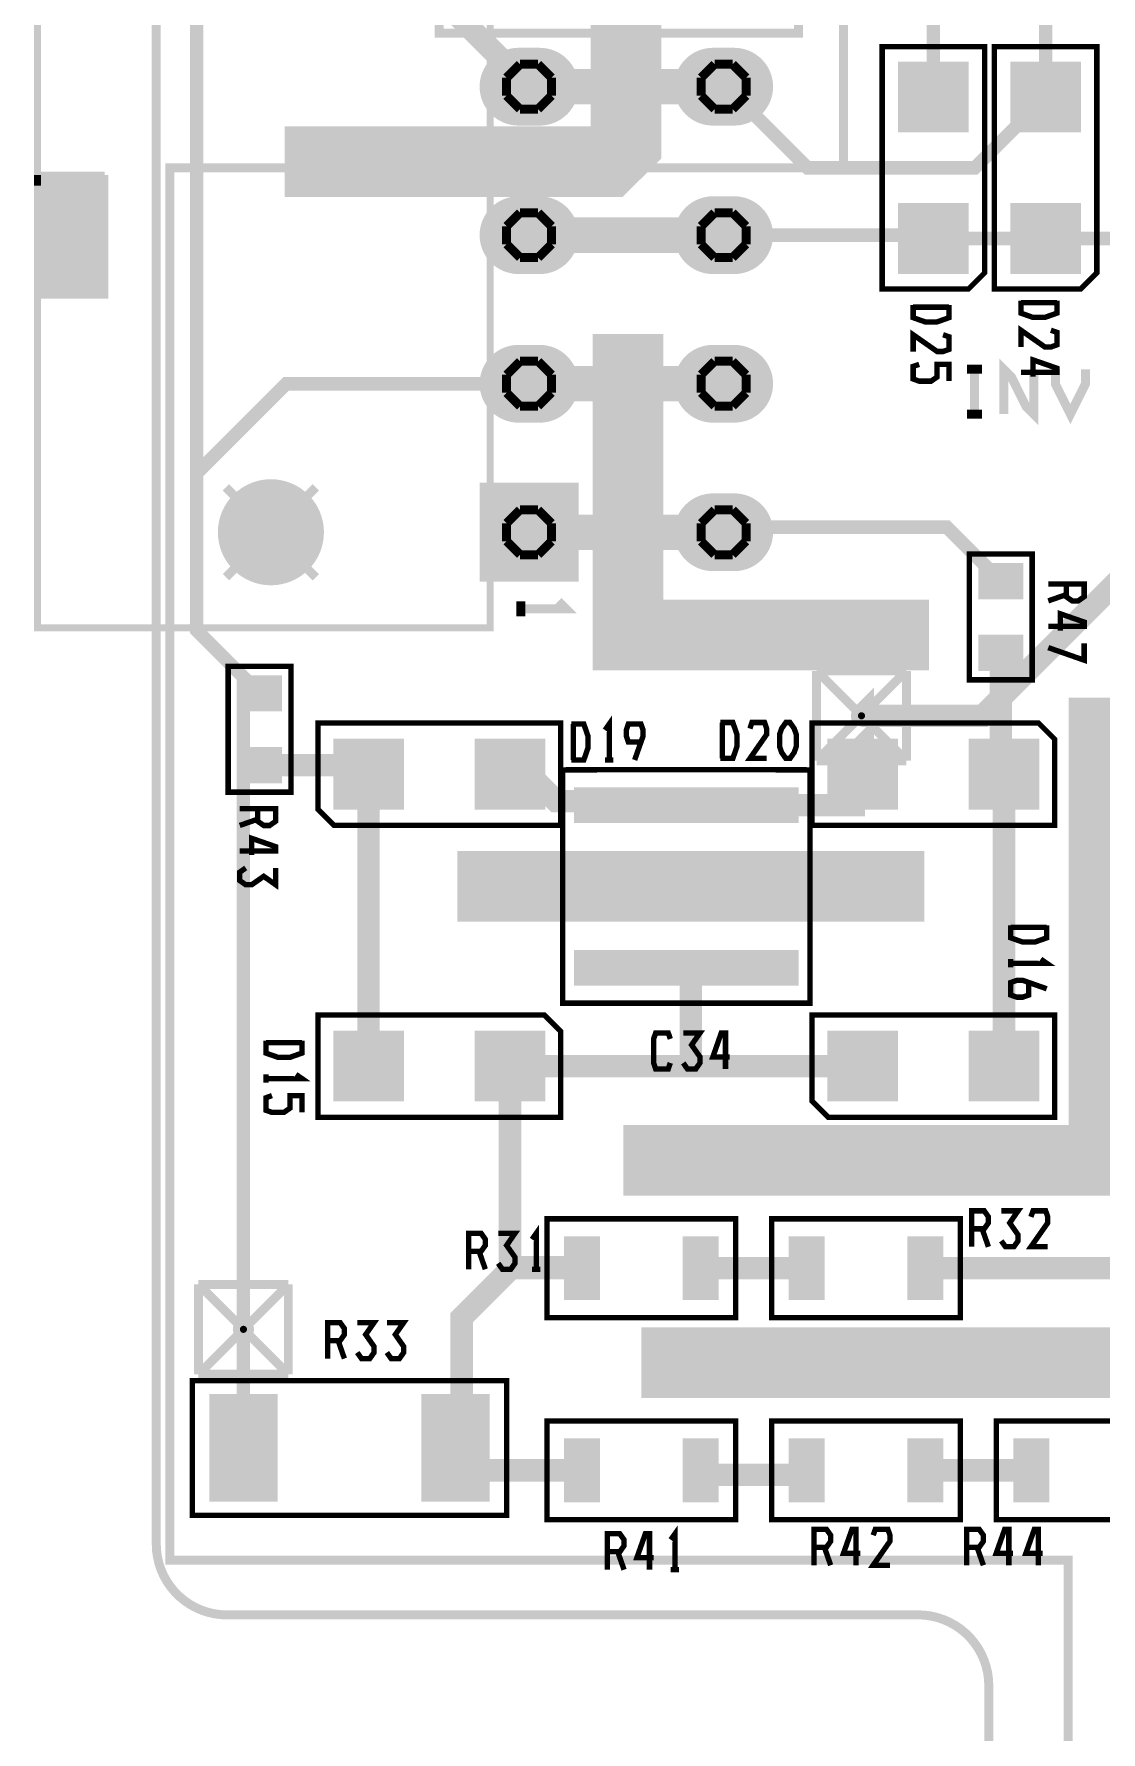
# Model space of a CAD drawing. Extents: x -11 to 221, y -93 to 178.
# Drawn here: x -11.46 to 18.71, y 98.01 to 146.02 of the extents above; entities that cross this region are included whole.
import ezdxf

# ---------------------------------------------------------------- set-up
doc = ezdxf.new("R2010")
doc.units = 0
doc.header["$MEASUREMENT"] = 0
doc.layers.get('0').update_dxf_attribs({"linetype": 'CONTINUOUS'})
for name, color, linetype in [('26-349-0_BOT', 7, 'CONTINUOUS'), ('26-349-0_DRD', 7, 'CONTINUOUS'), ('26-349-0_DRL', 2, 'CONTINUOUS'), ('26-349-0_FAB', 1, 'CONTINUOUS'), ('26-349-0_IN1', 3, 'CONTINUOUS'), ('26-349-0_IN2', 5, 'CONTINUOUS'), ('26-349-0_SMB', 10, 'CONTINUOUS'), ('26-349-0_SMT', 14, 'CONTINUOUS'), ('26-349-0_SPT', 9, 'CONTINUOUS'), ('26-349-0_SST', 12, 'CONTINUOUS'), ('26-349-0_TOP', 11, 'CONTINUOUS'), ('THRUHOLE_NPT', 8, 'CONTINUOUS'), ('THRUHOLE_TAP', 15, 'CONTINUOUS')]:
    doc.layers.add(name, color=color, linetype=linetype)

# ---------------------------------------------------------------- blocks, each defined once
blk = doc.blocks.new('ROUND_34')
at = {"const_width": 1.49987}
blk.add_lwpolyline([(-0.749934, 0, 1), (0.749934, 0, 1)], format="xyb", close=True, dxfattribs=at)
blk = doc.blocks.new('OBLONG_35')
at = {"const_width": 2.19964}
blk.add_lwpolyline([(0.29972, 0), (-0.29972, 0)], dxfattribs=at)
at = {"const_width": 1.09982}
for points in [[(-0.84963, 0, 1), (0.25019, 0, 1)], [(-0.25019, 0, 1), (0.84963, 0, 1)]]:
    blk.add_lwpolyline(points, format="xyb", close=True, dxfattribs=at)
blk = doc.blocks.new('SQUARE_36')
blk.add_solid([(1.39954, 1.39954), (1.39954, -1.39954), (-1.39954, 1.39954), (-1.39954, -1.39954)])
blk = doc.blocks.new('ROUND_78')
at = {"const_width": 0.29972}
blk.add_lwpolyline([(-0.14986, 0, 1), (0.14986, 0, 1)], format="xyb", close=True, dxfattribs=at)
blk = doc.blocks.new('ROUND_29')
at = {"const_width": 0.90043}
blk.add_lwpolyline([(-0.450214, 0, 1), (0.450214, 0, 1)], format="xyb", close=True, dxfattribs=at)
blk = doc.blocks.new('ROUND_101')
at = {"const_width": 0.10033}
blk.add_lwpolyline([(-0.050164, 0, 1), (0.050164, 0, 1)], format="xyb", close=True, dxfattribs=at)
blk = doc.blocks.new('ROUND_102')
at = {"const_width": 0.10033}
blk.add_lwpolyline([(-0.050164, 0, 1), (0.050164, 0, 1)], format="xyb", close=True, dxfattribs=at)
blk = doc.blocks.new('ROUND_83')
at = {"const_width": 0.29972}
blk.add_lwpolyline([(-0.14986, 0, 1), (0.14986, 0, 1)], format="xyb", close=True, dxfattribs=at)
blk = doc.blocks.new('RECTANGLE_5')
blk.add_solid([(0.63627, 0.51308), (0.63627, -0.51308), (-0.63627, 0.51308), (-0.63627, -0.51308)])
blk = doc.blocks.new('RECTANGLE_9')
blk.add_solid([(3.175, 0.50038), (3.175, -0.50038), (-3.175, 0.50038), (-3.175, -0.50038)])
blk = doc.blocks.new('SQUARE_19')
blk.add_solid([(0.99949, 0.99949), (0.99949, -0.99949), (-0.99949, 0.99949), (-0.99949, -0.99949)])
blk = doc.blocks.new('RECTANGLE_47')
blk.add_solid([(0.508, 0.9017), (0.508, -0.9017), (-0.508, 0.9017), (-0.508, -0.9017)])
blk = doc.blocks.new('RECTANGLE_48')
blk.add_solid([(0.9652, 1.524), (0.9652, -1.524), (-0.9652, 1.524), (-0.9652, -1.524)])
blk = doc.blocks.new('ROUND_88')
at = {"const_width": 0.10033}
blk.add_lwpolyline([(-0.050164, 0, 1), (0.050164, 0, 1)], format="xyb", close=True, dxfattribs=at)

msp = doc.modelspace()

# ---------------------------------------------------------------- linework, layer by layer
at = {"layer": '26-349-0_BOT', "const_width": 0.381}
msp.add_lwpolyline([(-5.5372, 109.3978), (-5.5372, 127.8382), (-6.858, 129.159), (-6.858, 158.877), (-3.937, 161.798), (7.493, 161.798), (9.525, 163.83)], dxfattribs=at)
at = {"layer": '26-349-0_DRD', "const_width": 0.254}
for points in [[(-8.001, 103.32466), (-8.001, 173.44898)], [(2.286, 145.16862), (1.905, 144.78762)], [(2.794, 145.16862), (2.286, 145.16862)], [(3.175, 144.78762), (2.794, 145.16862)], [(7.7851, 145.16862), (7.4041, 144.78762)], [(8.2931, 145.16862), (7.7851, 145.16862)], [(8.6741, 144.78762), (8.2931, 145.16862)], [(1.905, 144.78762), (1.905, 144.27962)], [(3.175, 144.27962), (3.175, 144.78762)], [(7.4041, 144.78762), (7.4041, 144.27962)], [(8.6741, 144.27962), (8.6741, 144.78762)], [(1.905, 144.27962), (2.286, 143.89862)], [(2.794, 143.89862), (3.175, 144.27962)], [(7.4041, 144.27962), (7.7851, 143.89862)], [(8.2931, 143.89862), (8.6741, 144.27962)], [(2.286, 143.89862), (2.794, 143.89862)], [(7.7851, 143.89862), (8.2931, 143.89862)], [(2.286, 140.97), (1.905, 140.589)], [(1.905, 140.589), (1.905, 140.081)], [(2.794, 140.97), (2.286, 140.97)], [(3.175, 140.589), (2.794, 140.97)], [(3.175, 140.081), (3.175, 140.589)], [(7.7851, 140.97), (7.4041, 140.589)], [(7.4041, 140.589), (7.4041, 140.081)], [(8.2931, 140.97), (7.7851, 140.97)], [(8.6741, 140.589), (8.2931, 140.97)], [(8.6741, 140.081), (8.6741, 140.589)], [(1.905, 140.081), (2.286, 139.7)], [(2.794, 139.7), (3.175, 140.081)], [(7.4041, 140.081), (7.7851, 139.7)], [(8.2931, 139.7), (8.6741, 140.081)], [(2.286, 139.7), (2.794, 139.7)], [(7.7851, 139.7), (8.2931, 139.7)], [(2.286, 136.76884), (1.905, 136.38784)], [(2.794, 136.76884), (2.286, 136.76884)], [(3.175, 136.38784), (2.794, 136.76884)], [(7.7851, 136.76884), (7.4041, 136.38784)], [(8.2931, 136.76884), (7.7851, 136.76884)], [(8.6741, 136.38784), (8.2931, 136.76884)], [(1.905, 136.38784), (1.905, 135.87984)], [(3.175, 135.87984), (3.175, 136.38784)], [(7.4041, 136.38784), (7.4041, 135.87984)], [(8.6741, 135.87984), (8.6741, 136.38784)], [(1.905, 135.87984), (2.286, 135.49884)], [(2.794, 135.49884), (3.175, 135.87984)], [(7.4041, 135.87984), (7.7851, 135.49884)], [(8.2931, 135.49884), (8.6741, 135.87984)], [(2.286, 135.49884), (2.794, 135.49884)], [(7.7851, 135.49884), (8.2931, 135.49884)], [(-3.48996, 133.20522), (-6.02996, 130.66522)], [(-3.48996, 130.66522), (-6.02996, 133.20522)], [(2.286, 132.57022), (1.905, 132.18922)], [(2.794, 132.57022), (2.286, 132.57022)], [(3.175, 132.18922), (2.794, 132.57022)], [(7.7851, 132.57022), (7.4041, 132.18922)], [(8.2931, 132.57022), (7.7851, 132.57022)], [(8.6741, 132.18922), (8.2931, 132.57022)], [(1.905, 132.18922), (1.905, 131.68122)], [(3.175, 131.68122), (3.175, 132.18922)], [(7.4041, 132.18922), (7.4041, 131.68122)], [(8.6741, 131.68122), (8.6741, 132.18922)], [(1.905, 131.68122), (2.286, 131.30022)], [(2.794, 131.30022), (3.175, 131.68122)], [(7.4041, 131.68122), (7.7851, 131.30022)], [(8.2931, 131.30022), (8.6741, 131.68122)], [(2.286, 131.30022), (2.794, 131.30022)], [(7.7851, 131.30022), (8.2931, 131.30022)], [(10.668, 128.016), (10.668, 125.476)], [(13.208, 128.016), (10.668, 128.016)], [(13.208, 128.016), (10.668, 125.476)], [(13.208, 125.476), (10.668, 128.016)], [(13.208, 125.476), (13.208, 128.016)], [(10.668, 125.476), (13.208, 125.476)], [(-6.8072, 110.6678), (-6.8072, 108.1278)], [(-4.2672, 110.6678), (-6.8072, 110.6678)], [(-4.2672, 110.6678), (-6.8072, 108.1278)], [(-4.2672, 108.1278), (-6.8072, 110.6678)], [(-4.2672, 108.1278), (-4.2672, 110.6678)], [(-6.8072, 108.1278), (-4.2672, 108.1278)], [(13.53566, 101.32568), (-5.99948, 101.32568)], [(15.53718, 71.02602), (15.53718, 99.32416)]]:
    msp.add_lwpolyline(points, dxfattribs=at)
for points in [[(-8.001, 103.32466, 0.4142136), (-5.99948, 101.32314)], [(15.53718, 99.32416, 0.4142136), (13.53566, 101.32568)]]:
    msp.add_lwpolyline(points, format="xyb", dxfattribs=at)
at = {"layer": '26-349-0_DRL'}
for points, const_width in [([(-8.001, 103.32466), (-8.001, 173.44898)], 0.254), ([(-4.3688, 142.4178), (4.7752, 142.4178), (5.2832, 142.9258), (5.2832, 150.9268), (7.6962, 153.3398), (10.3632, 153.3398)], 1.99898), ([(13.843, 129.032), (5.334, 129.032), (5.334, 137.541)], 1.99898), ([(5.207, 114.173), (18.796, 114.173), (18.796, 127.254)], 1.99898), ([(13.716, 121.92), (0.508, 121.92)], 1.99898), ([(24.511, 108.458), (5.715, 108.458)], 1.99898), ([(13.53566, 101.32568), (-5.99948, 101.32568)], 0.254), ([(15.53718, 71.02602), (15.53718, 99.32416)], 0.254)]:
    msp.add_lwpolyline(points, dxfattribs=dict(at, const_width=const_width))
at = {"layer": '26-349-0_DRL', "const_width": 0.254}
for points in [[(-8.001, 103.32466, 0.4142136), (-5.99948, 101.32314)], [(15.53718, 99.32416, 0.4142136), (13.53566, 101.32568)]]:
    msp.add_lwpolyline(points, format="xyb", dxfattribs=at)
at = {"layer": '26-349-0_FAB', "const_width": 0.254}
for points in [[(1.27, 146.05), (0, 146.05), (0, 154.94), (10.16, 154.94), (10.16, 173.99), (85.725, 173.99), (85.725, 119.38), (68.58, 119.38), (68.58, 144.78), (33.655, 144.78), (29.21, 149.225), (29.21, 153.67), (10.16, 153.67), (10.16, 146.05), (1.27, 146.05)], [(-8.001, 103.32466), (-8.001, 173.44898)], [(-7.62, 142.24), (-7.62, 102.87), (17.78, 102.87), (17.78, 93.345), (55.88, 93.345), (55.88, 55.245), (48.895, 55.245), (48.895, -6.985), (109.22, -6.985), (109.22, 45.72), (66.04, 45.72), (66.04, 142.875), (33.655, 142.875), (27.94, 148.59), (27.94, 152.4), (11.43, 152.4), (11.43, 142.24), (-7.62, 142.24)], [(16.80718, 136.54532), (16.80718, 135.27532), (16.59382, 135.48868), (16.17218, 136.3345), (15.95882, 136.54532), (15.95882, 135.27532)], [(15.34668, 136.54532), (14.9225, 136.54532)], [(15.13332, 135.27532), (15.13332, 136.54532)], [(18.26768, 136.54532), (18.26768, 136.12368), (17.8435, 135.27532), (17.41932, 136.12368), (17.41932, 136.54532)], [(15.34668, 135.27532), (14.9225, 135.27532)], [(13.53566, 101.32568), (-5.99948, 101.32568)], [(15.53718, 71.02602), (15.53718, 99.32416)]]:
    msp.add_lwpolyline(points, dxfattribs=at)
for points in [[(-8.001, 103.32466, 0.4142136), (-5.99948, 101.32314)], [(15.53718, 99.32416, 0.4142136), (13.53566, 101.32568)]]:
    msp.add_lwpolyline(points, format="xyb", dxfattribs=at)
at = {"layer": '26-349-0_IN2', "const_width": 0.635}
msp.add_lwpolyline([(36.195, 116.205), (34.798, 116.205), (33.147, 117.856), (33.147, 128.27), (29.337, 132.08), (22.987, 132.08), (20.701, 132.08), (15.367, 126.746), (11.938, 126.746)], dxfattribs=at)
at = {"layer": '26-349-0_SST'}
for points, const_width in [([(-11.35888, 151.03348), (-11.35888, 129.2352), (1.44018, 129.2352), (1.44018, 151.4348), (-11.35888, 151.4348), (-11.35888, 151.03348)], 0.20066), ([(15.4178, 139.2682), (15.4178, 145.669), (12.5222, 145.669), (12.5222, 138.811), (14.9606, 138.811), (15.4178, 139.2682)], 0.1524), ([(18.5928, 139.2682), (18.5928, 145.669), (15.6972, 145.669), (15.6972, 138.811), (18.1356, 138.811), (18.5928, 139.2682)], 0.1524), ([(1.83896, 144.53362), (8.0391, 144.53362)], 1.00076), ([(-9.45896, 142.03426), (-9.45896, 138.63574), (-11.35888, 138.63574)], 0.20066), ([(-11.35888, 142.03426), (-11.35888, 141.73454)], 0.20066), ([(-9.45896, 142.03426), (-11.35888, 142.03426)], 0.20066), ([(-11.19124, 142.03426), (-11.19124, 138.63574)], 0.20066), ([(-11.0109, 142.03426), (-11.0109, 138.63574)], 0.20066), ([(-10.83056, 142.03426), (-10.83056, 138.63574)], 0.20066), ([(-10.65022, 142.03426), (-10.65022, 138.63574)], 0.20066), ([(-10.47242, 142.03426), (-10.47242, 138.63574)], 0.20066), ([(-10.29208, 142.03426), (-10.29208, 138.63574)], 0.20066), ([(-10.11174, 142.03426), (-10.11174, 138.63574)], 0.20066), ([(-9.9314, 142.03426), (-9.9314, 138.63574)], 0.20066), ([(-9.7536, 142.03426), (-9.7536, 138.63574)], 0.20066), ([(-9.57326, 142.03426), (-9.57326, 138.63574)], 0.20066), ([(-9.45896, 141.859), (-11.35888, 141.859)], 0.20066), ([(-11.35888, 141.73454), (-11.35888, 138.63574)], 0.20066), ([(-9.45896, 141.6812), (-11.35888, 141.6812)], 0.20066), ([(-9.45896, 141.50086), (-11.35888, 141.50086)], 0.20066), ([(-9.45896, 141.32052), (-11.35888, 141.32052)], 0.20066), ([(-9.45896, 141.14018), (-11.35888, 141.14018)], 0.20066), ([(-9.45896, 140.95984), (-11.35888, 140.95984)], 0.20066), ([(-9.45896, 140.78204), (-11.35888, 140.78204)], 0.20066), ([(-9.45896, 140.6017), (-11.35888, 140.6017)], 0.20066), ([(8.0391, 140.335), (1.83896, 140.335)], 1.00076), ([(-9.45896, 140.42136), (-11.35888, 140.42136)], 0.20066), ([(-9.45896, 140.24102), (-11.35888, 140.24102)], 0.20066), ([(-9.45896, 140.06068), (-11.35888, 140.06068)], 0.20066), ([(-9.45896, 139.88288), (-11.35888, 139.88288)], 0.20066), ([(-9.45896, 139.70254), (-11.35888, 139.70254)], 0.20066), ([(-9.45896, 139.5222), (-11.35888, 139.5222)], 0.20066), ([(-9.45896, 139.34186), (-11.35888, 139.34186)], 0.20066), ([(-9.45896, 139.16152), (-11.35888, 139.16152)], 0.20066), ([(-9.45896, 138.98372), (-11.35888, 138.98372)], 0.20066), ([(-9.45896, 138.80338), (-11.35888, 138.80338)], 0.20066), ([(13.3985, 138.35888), (13.3985, 138.00328), (13.73632, 137.8839), (14.07668, 137.8839), (14.4145, 138.00328), (14.4145, 138.35888)], 0.1524), ([(13.3985, 138.30046), (14.4145, 138.30046)], 0.1524), ([(16.4465, 138.48588), (16.4465, 138.13028), (16.78432, 138.0109), (17.12468, 138.0109), (17.4625, 138.13028), (17.4625, 138.48588)], 0.1524), ([(16.4465, 138.42746), (17.4625, 138.42746)], 0.1524), ([(13.3985, 137.0457), (13.3985, 137.52068), (14.07668, 137.0457), (14.24432, 137.0457), (14.4145, 137.10666), (14.4145, 137.46226), (14.24432, 137.52068)], 0.1524), ([(16.4465, 137.1727), (16.4465, 137.64768), (17.12468, 137.1727), (17.29232, 137.1727), (17.4625, 137.23366), (17.4625, 137.58926), (17.29232, 137.64768)], 0.1524), ([(16.78432, 136.3345), (16.78432, 136.80948), (17.4625, 136.57326), (17.4625, 136.45388), (16.4465, 136.45388)], 0.1524), ([(1.94056, 136.13384), (8.1407, 136.13384)], 1.00076), ([(13.56868, 136.68248), (13.3985, 136.62406), (13.3985, 136.26846), (13.56868, 136.2075), (13.9065, 136.2075), (14.07668, 136.32688), (14.07668, 136.68248), (14.4145, 136.68248), (14.4145, 136.2075)], 0.1524), ([(1.94056, 131.93522), (8.1407, 131.93522)], 1.00076), ([(14.986, 131.318), (14.986, 127.762), (16.764, 127.762), (16.764, 131.318), (14.986, 131.318)], 0.1524), ([(17.72666, 130.46964), (17.72666, 130.11404), (17.8943, 129.99466), (18.06448, 129.99466), (18.23466, 130.11404), (18.23466, 130.46964), (17.21866, 130.46964)], 0.1524), ([(17.72666, 130.17246), (17.21866, 129.99466)], 0.1524), ([(2.30632, 129.56032), (2.30632, 129.9845)], 0.254), ([(2.30632, 129.77368), (3.57632, 129.77368), (3.3655, 129.9845)], 0.254), ([(17.55648, 129.15646), (17.55648, 129.63144), (18.23466, 129.39522), (18.23466, 129.27584), (17.21866, 129.27584)], 0.1524), ([(17.21866, 128.67386), (18.23466, 128.31826), (18.23466, 128.79324)], 0.1524), ([(-5.969, 128.143), (-5.969, 124.587), (-4.191, 124.587), (-4.191, 128.143), (-5.969, 128.143)], 0.1524), ([(-2.9718, 123.6472), (3.429, 123.6472), (3.429, 126.5428), (-3.429, 126.5428), (-3.429, 124.1044), (-2.9718, 123.6472)], 0.1524), ([(3.73126, 125.49632), (4.08686, 125.49632), (4.2037, 125.83414), (4.2037, 126.1745), (4.08686, 126.51232), (3.73126, 126.51232)], 0.1524), ([(3.78968, 125.49632), (3.78968, 126.51232)], 0.1524), ([(4.80568, 125.49632), (4.80568, 126.51232), (4.6863, 126.34214)], 0.1524), ([(5.7023, 126.00432), (5.3467, 126.00432), (5.28828, 126.1745), (5.28828, 126.34214), (5.3467, 126.51232), (5.7023, 126.51232), (5.76326, 126.34214), (5.76326, 126.1745), (5.5245, 125.49632)], 0.1524), ([(7.94512, 125.5395), (8.30072, 125.5395), (8.41756, 125.87732), (8.41756, 126.21768), (8.30072, 126.5555), (7.94512, 126.5555)], 0.1524), ([(8.00354, 125.5395), (8.00354, 126.5555)], 0.1524), ([(9.25576, 125.5395), (8.78332, 125.5395), (9.25576, 126.21768), (9.25576, 126.38532), (9.19734, 126.5555), (8.84174, 126.5555), (8.78332, 126.38532)], 0.1524), ([(9.79932, 125.5395), (9.67994, 125.70968), (9.62152, 125.87732), (9.62152, 126.21768), (9.67994, 126.38532), (9.79932, 126.5555), (9.91616, 126.5555), (10.03554, 126.38532), (10.09396, 126.21768), (10.09396, 125.87732), (10.03554, 125.70968), (9.91616, 125.5395), (9.79932, 125.5395)], 0.1524), ([(16.9418, 126.5428), (10.541, 126.5428), (10.541, 123.6472), (17.399, 123.6472), (17.399, 126.0856), (16.9418, 126.5428)], 0.1524), ([(4.92506, 125.49632), (4.6863, 125.49632)], 0.1524), ([(4.88442, 125.21946), (3.48742, 125.21692), (3.48742, 118.62054), (10.48258, 118.62054), (10.48258, 125.21692), (9.08558, 125.21946), (4.88442, 125.21946)], 0.1524), ([(-5.13334, 124.11964), (-5.13334, 123.76404), (-4.96316, 123.64466), (-4.79552, 123.64466), (-4.62534, 123.76404), (-4.62534, 124.11964), (-5.64134, 124.11964)], 0.1524), ([(-5.13334, 123.82246), (-5.64134, 123.64466)], 0.1524), ([(-5.30352, 122.80646), (-5.30352, 123.28144), (-4.62534, 123.04522), (-4.62534, 122.92584), (-5.64134, 122.92584)], 0.1524), ([(-5.47116, 122.44324), (-5.64134, 122.32386), (-5.64134, 122.08764), (-5.47116, 121.96826), (-5.30352, 121.96826), (-4.96316, 122.20702), (-4.62534, 121.96826), (-4.62534, 122.44324)], 0.1524), ([(16.15948, 120.82272), (16.15948, 120.46712), (16.4973, 120.34774), (16.83766, 120.34774), (17.17548, 120.46712), (17.17548, 120.82272)], 0.1524), ([(16.15948, 120.7643), (17.17548, 120.7643)], 0.1524), ([(16.15948, 119.62892), (16.15948, 119.86514)], 0.1524), ([(16.15948, 119.7483), (17.17548, 119.7483), (17.0053, 119.86514)], 0.1524), ([(16.66748, 119.20474), (16.66748, 118.84914), (16.4973, 118.79072), (16.32966, 118.79072), (16.15948, 118.84914), (16.15948, 119.20474), (16.32966, 119.2657), (16.4973, 119.2657), (17.17548, 119.02694)], 0.1524), ([(2.9718, 118.2878), (-3.429, 118.2878), (-3.429, 115.3922), (3.429, 115.3922), (3.429, 117.8306), (2.9718, 118.2878)], 0.1524), ([(10.9982, 115.3922), (17.399, 115.3922), (17.399, 118.2878), (10.541, 118.2878), (10.541, 115.8494), (10.9982, 115.3922)], 0.1524), ([(-4.89966, 117.5639), (-4.89966, 117.2083), (-4.5593, 117.08892), (-4.22148, 117.08892), (-3.88366, 117.2083), (-3.88366, 117.5639)], 0.1524), ([(6.53288, 116.93144), (6.47446, 116.76126), (6.11886, 116.76126), (6.06044, 116.93144), (6.06044, 117.60962), (6.11886, 117.77726), (6.47446, 117.77726), (6.53288, 117.60962)], 0.1524), ([(6.89864, 116.93144), (7.01548, 116.76126), (7.25424, 116.76126), (7.37108, 116.93144), (7.37108, 117.10162), (7.13486, 117.43944), (7.37108, 117.77726), (6.89864, 117.77726)], 0.1524), ([(8.20928, 117.10162), (7.73684, 117.10162), (7.97306, 117.77726), (8.09244, 117.77726), (8.09244, 116.76126)], 0.1524), ([(-4.89966, 117.50548), (-3.88366, 117.50548)], 0.1524), ([(-4.89966, 116.3701), (-4.89966, 116.60632)], 0.1524), ([(-4.89966, 116.48948), (-3.88366, 116.48948), (-4.0513, 116.60632)], 0.1524), ([(-4.72948, 116.00688), (-4.89966, 115.94592), (-4.89966, 115.59032), (-4.72948, 115.5319), (-4.39166, 115.5319), (-4.22148, 115.65128), (-4.22148, 116.00688), (-3.88366, 116.00688), (-3.88366, 115.5319)], 0.1524), ([(2.7432, 111.09706), (2.7432, 112.11306), (2.62382, 111.94288)], 0.1524), ([(3.048, 109.728), (3.048, 112.522), (8.382, 112.522), (8.382, 109.728), (3.048, 109.728)], 0.1524), ([(9.398, 109.728), (9.398, 112.522), (14.732, 112.522), (14.732, 109.728), (9.398, 109.728)], 0.1524), ([(15.05204, 112.24006), (15.40764, 112.24006), (15.52702, 112.4077), (15.52702, 112.57788), (15.40764, 112.74806), (15.05204, 112.74806), (15.05204, 111.73206)], 0.1524), ([(15.89024, 111.8997), (16.00962, 111.73206), (16.24584, 111.73206), (16.36522, 111.8997), (16.36522, 112.06988), (16.129, 112.4077), (16.36522, 112.74806), (15.89024, 112.74806)], 0.1524), ([(17.20342, 111.73206), (16.72844, 111.73206), (17.20342, 112.4077), (17.20342, 112.57788), (17.145, 112.74806), (16.7894, 112.74806), (16.72844, 112.57788)], 0.1524), ([(0.82804, 111.60506), (1.18364, 111.60506), (1.30302, 111.7727), (1.30302, 111.94288), (1.18364, 112.11306), (0.82804, 112.11306), (0.82804, 111.09706)], 0.1524), ([(1.66624, 111.2647), (1.78562, 111.09706), (2.02184, 111.09706), (2.14122, 111.2647), (2.14122, 111.43488), (1.905, 111.7727), (2.14122, 112.11306), (1.66624, 112.11306)], 0.1524), ([(15.34922, 112.24006), (15.52702, 111.73206)], 0.1524), ([(1.12522, 111.60506), (1.30302, 111.09706)], 0.1524), ([(2.86004, 111.09706), (2.62382, 111.09706)], 0.1524), ([(-3.15722, 109.0803), (-2.80162, 109.0803), (-2.68224, 109.25048), (-2.68224, 109.42066), (-2.80162, 109.5883), (-3.15722, 109.5883), (-3.15722, 108.5723)], 0.1524), ([(-2.31902, 108.74248), (-2.19964, 108.5723), (-1.96342, 108.5723), (-1.84404, 108.74248), (-1.84404, 108.91266), (-2.08026, 109.25048), (-1.84404, 109.5883), (-2.31902, 109.5883)], 0.1524), ([(-1.48082, 108.74248), (-1.36144, 108.5723), (-1.12522, 108.5723), (-1.00584, 108.74248), (-1.00584, 108.91266), (-1.24206, 109.25048), (-1.00584, 109.5883), (-1.48082, 109.5883)], 0.1524), ([(-2.86004, 109.0803), (-2.68224, 108.5723)], 0.1524), ([(-6.8707, 107.95), (-6.985, 107.95), (-6.985, 104.14), (1.905, 104.14), (1.905, 107.95), (-6.8707, 107.95)], 0.1524), ([(8.382, 106.807), (8.382, 104.013), (3.048, 104.013), (3.048, 106.807), (8.382, 106.807)], 0.1524), ([(14.732, 106.807), (14.732, 104.013), (9.398, 104.013), (9.398, 106.807), (14.732, 106.807)], 0.1524), ([(21.082, 106.807), (21.082, 104.013), (15.748, 104.013), (15.748, 106.807), (21.082, 106.807)], 0.1524), ([(6.66496, 102.60076), (6.66496, 103.61676), (6.54558, 103.44912)], 0.1524), ([(10.5918, 103.23576), (10.9474, 103.23576), (11.06678, 103.40594), (11.06678, 103.57612), (10.9474, 103.74376), (10.5918, 103.74376), (10.5918, 102.72776)], 0.1524), ([(11.90498, 103.06812), (11.43, 103.06812), (11.66876, 103.74376), (11.7856, 103.74376), (11.7856, 102.72776)], 0.1524), ([(12.74318, 102.72776), (12.2682, 102.72776), (12.74318, 103.40594), (12.74318, 103.57612), (12.68476, 103.74376), (12.32916, 103.74376), (12.2682, 103.57612)], 0.1524), ([(14.9098, 103.23576), (15.2654, 103.23576), (15.38478, 103.40594), (15.38478, 103.57612), (15.2654, 103.74376), (14.9098, 103.74376), (14.9098, 102.72776)], 0.1524), ([(16.22298, 103.06812), (15.748, 103.06812), (15.98676, 103.74376), (16.1036, 103.74376), (16.1036, 102.72776)], 0.1524), ([(17.06118, 103.06812), (16.5862, 103.06812), (16.82496, 103.74376), (16.9418, 103.74376), (16.9418, 102.72776)], 0.1524), ([(4.7498, 103.10876), (5.1054, 103.10876), (5.22478, 103.27894), (5.22478, 103.44912), (5.1054, 103.61676), (4.7498, 103.61676), (4.7498, 102.60076)], 0.1524), ([(6.06298, 102.94112), (5.588, 102.94112), (5.82676, 103.61676), (5.9436, 103.61676), (5.9436, 102.60076)], 0.1524), ([(10.88898, 103.23576), (11.06678, 102.72776)], 0.1524), ([(15.20698, 103.23576), (15.38478, 102.72776)], 0.1524), ([(5.04698, 103.10876), (5.22478, 102.60076)], 0.1524), ([(6.7818, 102.60076), (6.54558, 102.60076)], 0.1524)]:
    msp.add_lwpolyline(points, dxfattribs=dict(at, const_width=const_width))
at = {"layer": '26-349-0_TOP'}
for points, const_width in [([(22.86, 171.7802), (21.7678, 171.7802), (19.05, 174.498), (-4.826, 174.498), (-6.985, 172.339), (-6.985, 156.845), (0, 149.86), (0, 147.066), (2.52984, 144.53362), (2.54, 144.53362)], 0.635), ([(13.97, 146.59356), (13.97, 144.23898)], 0.381), ([(17.145, 146.59356), (17.145, 144.23898)], 0.381), ([(17.145, 144.23898), (15.14602, 142.24), (10.414, 142.24), (8.11784, 144.53362), (8.0391, 144.53362)], 0.381), ([(8.0391, 140.335), (13.87602, 140.335), (13.97, 140.24102)], 0.381), ([(17.145, 140.24102), (13.97, 140.24102)], 0.381), ([(25.4, 140.34516), (25.29586, 140.24102), (17.145, 140.24102)], 0.381), ([(-5.08, 127.381), (-6.858, 129.159), (-6.858, 133.604), (-4.32562, 136.13384), (2.54, 136.13384)], 0.381), ([(15.875, 130.556), (14.351, 132.08), (8.12292, 132.08), (8.0391, 131.93522)], 0.381), ([(15.875, 128.524), (15.875, 125.18898), (15.96898, 125.095)], 0.635), ([(11.938, 126.746), (11.97102, 126.77902), (11.97102, 125.095)], 0.635), ([(1.99898, 125.095), (2.25298, 125.349), (2.286, 125.349), (3.302, 124.333), (6.8707, 124.333), (6.985, 124.2187), (11.71702, 124.2187), (11.71702, 125.349), (11.97102, 125.095)], 0.635), ([(-5.08, 125.349), (-2.25298, 125.349), (-1.99898, 125.095)], 0.635), ([(-1.99898, 125.095), (-1.99898, 116.84)], 0.635), ([(15.96898, 125.095), (15.96898, 116.84)], 0.635), ([(1.99898, 116.84), (7.112, 116.84), (7.112, 119.49176), (6.985, 119.61876)], 0.635), ([(4.0386, 111.125), (4.00558, 111.15802), (1.99898, 111.15802), (1.99898, 116.84)], 0.635), ([(11.97102, 116.84), (7.112, 116.84), (1.99898, 116.84)], 0.635), ([(21.59, 111.9886), (21.0566, 111.9886), (20.955, 111.9886), (20.8026, 112.141), (19.7866, 111.125), (13.7414, 111.125)], 0.635), ([(0.4572, 106.045), (0.635, 105.8672), (0.635, 109.728), (2.032, 111.125), (4.0386, 111.125)], 0.635), ([(10.3886, 111.125), (7.3914, 111.125)], 0.635), ([(-5.5372, 106.045), (-5.5372, 109.3978)], 0.381), ([(4.0386, 105.41), (1.0922, 105.41), (0.635, 105.8672), (0.4572, 106.045)], 0.635), ([(4.0386, 105.41), (1.0922, 105.41), (0.635, 105.41), (0.635, 105.8672), (0.4572, 106.045)], 0.635), ([(7.3914, 105.41), (7.3914, 105.283), (10.3886, 105.283), (10.3886, 105.41)], 0.635), ([(16.7386, 105.41), (13.7414, 105.41)], 0.635)]:
    msp.add_lwpolyline(points, dxfattribs=dict(at, const_width=const_width))

# ---------------------------------------------------------------- block references
at = {"layer": '26-349-0_BOT'}
for name, p in [('OBLONG_35', (2.54, 144.53362)), ('OBLONG_35', (8.0391, 144.53362)), ('OBLONG_35', (2.54, 140.335)), ('OBLONG_35', (8.0391, 140.335)), ('OBLONG_35', (2.54, 136.13384)), ('OBLONG_35', (8.0391, 136.13384)), ('ROUND_34', (-4.75996, 131.93522)), ('SQUARE_36', (2.54, 131.93522)), ('OBLONG_35', (8.0391, 131.93522)), ('ROUND_78', (11.938, 126.746)), ('ROUND_78', (-5.5372, 109.3978))]:
    msp.add_blockref(name, p, dxfattribs=at)
at = {"layer": '26-349-0_DRL'}
for name, p in [('ROUND_29', (2.54, 144.53362)), ('ROUND_29', (8.0391, 144.53362)), ('ROUND_29', (2.54, 140.335)), ('ROUND_29', (8.0391, 140.335)), ('ROUND_29', (2.54, 136.13384)), ('ROUND_29', (8.0391, 136.13384)), ('ROUND_34', (-4.75996, 131.93522)), ('ROUND_29', (2.54, 131.93522)), ('ROUND_29', (8.0391, 131.93522)), ('ROUND_102', (11.938, 126.746)), ('ROUND_101', (-5.5372, 109.3978))]:
    msp.add_blockref(name, p, dxfattribs=at)
at = {"layer": '26-349-0_IN1'}
for name, p in [('OBLONG_35', (2.54, 144.53362)), ('OBLONG_35', (8.0391, 144.53362)), ('OBLONG_35', (2.54, 140.335)), ('OBLONG_35', (8.0391, 140.335)), ('OBLONG_35', (2.54, 136.13384)), ('OBLONG_35', (8.0391, 136.13384)), ('ROUND_34', (-4.75996, 131.93522)), ('SQUARE_36', (2.54, 131.93522)), ('OBLONG_35', (8.0391, 131.93522)), ('ROUND_78', (11.938, 126.746)), ('ROUND_78', (-5.5372, 109.3978))]:
    msp.add_blockref(name, p, dxfattribs=at)
at = {"layer": '26-349-0_IN2'}
for name, p in [('OBLONG_35', (2.54, 144.53362)), ('OBLONG_35', (8.0391, 144.53362)), ('OBLONG_35', (2.54, 140.335)), ('OBLONG_35', (8.0391, 140.335)), ('OBLONG_35', (2.54, 136.13384)), ('OBLONG_35', (8.0391, 136.13384)), ('ROUND_34', (-4.75996, 131.93522)), ('SQUARE_36', (2.54, 131.93522)), ('OBLONG_35', (8.0391, 131.93522)), ('ROUND_78', (11.938, 126.746)), ('ROUND_83', (-5.5372, 109.3978))]:
    msp.add_blockref(name, p, dxfattribs=at)
at = {"layer": '26-349-0_SMB'}
for name, p in [('OBLONG_35', (2.54, 144.53362)), ('OBLONG_35', (8.0391, 144.53362)), ('OBLONG_35', (2.54, 140.335)), ('OBLONG_35', (8.0391, 140.335)), ('OBLONG_35', (2.54, 136.13384)), ('OBLONG_35', (8.0391, 136.13384)), ('ROUND_34', (-4.75996, 131.93522)), ('SQUARE_36', (2.54, 131.93522)), ('OBLONG_35', (8.0391, 131.93522))]:
    msp.add_blockref(name, p, dxfattribs=at)
at = {"layer": '26-349-0_SMT'}
for name, p in [('OBLONG_35', (2.54, 144.53362)), ('OBLONG_35', (8.0391, 144.53362)), ('SQUARE_19', (13.97, 144.23898)), ('SQUARE_19', (17.145, 144.23898)), ('OBLONG_35', (2.54, 140.335)), ('OBLONG_35', (8.0391, 140.335)), ('SQUARE_19', (13.97, 140.24102)), ('SQUARE_19', (17.145, 140.24102)), ('OBLONG_35', (2.54, 136.13384)), ('OBLONG_35', (8.0391, 136.13384)), ('ROUND_34', (-4.75996, 131.93522)), ('SQUARE_36', (2.54, 131.93522)), ('OBLONG_35', (8.0391, 131.93522)), ('RECTANGLE_5', (15.875, 130.556)), ('RECTANGLE_5', (15.875, 128.524)), ('RECTANGLE_5', (-5.08, 127.381)), ('RECTANGLE_5', (-5.08, 125.349)), ('SQUARE_19', (-1.99898, 125.095)), ('SQUARE_19', (1.99898, 125.095)), ('SQUARE_19', (11.97102, 125.095)), ('SQUARE_19', (15.96898, 125.095)), ('RECTANGLE_9', (6.985, 124.2187)), ('RECTANGLE_9', (6.985, 119.61876)), ('SQUARE_19', (-1.99898, 116.84)), ('SQUARE_19', (1.99898, 116.84)), ('SQUARE_19', (11.97102, 116.84)), ('SQUARE_19', (15.96898, 116.84)), ('RECTANGLE_47', (4.0386, 111.125)), ('RECTANGLE_47', (7.3914, 111.125)), ('RECTANGLE_47', (10.3886, 111.125)), ('RECTANGLE_47', (13.7414, 111.125)), ('RECTANGLE_48', (-5.5372, 106.045)), ('RECTANGLE_48', (0.4572, 106.045)), ('RECTANGLE_47', (4.0386, 105.41)), ('RECTANGLE_47', (7.3914, 105.41)), ('RECTANGLE_47', (10.3886, 105.41)), ('RECTANGLE_47', (13.7414, 105.41)), ('RECTANGLE_47', (16.7386, 105.41))]:
    msp.add_blockref(name, p, dxfattribs=at)
at = {"layer": '26-349-0_SPT'}
for name, p in [('SQUARE_19', (13.97, 144.23898)), ('SQUARE_19', (17.145, 144.23898)), ('SQUARE_19', (13.97, 140.24102)), ('SQUARE_19', (17.145, 140.24102)), ('RECTANGLE_5', (15.875, 130.556)), ('RECTANGLE_5', (15.875, 128.524)), ('RECTANGLE_5', (-5.08, 127.381)), ('RECTANGLE_5', (-5.08, 125.349)), ('SQUARE_19', (-1.99898, 125.095)), ('SQUARE_19', (1.99898, 125.095)), ('SQUARE_19', (11.97102, 125.095)), ('SQUARE_19', (15.96898, 125.095)), ('RECTANGLE_9', (6.985, 124.2187)), ('RECTANGLE_9', (6.985, 119.61876)), ('SQUARE_19', (-1.99898, 116.84)), ('SQUARE_19', (1.99898, 116.84)), ('SQUARE_19', (11.97102, 116.84)), ('SQUARE_19', (15.96898, 116.84)), ('RECTANGLE_47', (4.0386, 111.125)), ('RECTANGLE_47', (7.3914, 111.125)), ('RECTANGLE_47', (10.3886, 111.125)), ('RECTANGLE_47', (13.7414, 111.125)), ('RECTANGLE_48', (-5.5372, 106.045)), ('RECTANGLE_48', (0.4572, 106.045)), ('RECTANGLE_47', (4.0386, 105.41)), ('RECTANGLE_47', (7.3914, 105.41)), ('RECTANGLE_47', (10.3886, 105.41)), ('RECTANGLE_47', (13.7414, 105.41)), ('RECTANGLE_47', (16.7386, 105.41))]:
    msp.add_blockref(name, p, dxfattribs=at)
at = {"layer": '26-349-0_TOP'}
for name, p in [('OBLONG_35', (2.54, 144.53362)), ('OBLONG_35', (8.0391, 144.53362)), ('SQUARE_19', (13.97, 144.23898)), ('SQUARE_19', (17.145, 144.23898)), ('OBLONG_35', (2.54, 140.335)), ('OBLONG_35', (8.0391, 140.335)), ('SQUARE_19', (13.97, 140.24102)), ('SQUARE_19', (17.145, 140.24102)), ('OBLONG_35', (2.54, 136.13384)), ('OBLONG_35', (8.0391, 136.13384)), ('ROUND_34', (-4.75996, 131.93522)), ('SQUARE_36', (2.54, 131.93522)), ('OBLONG_35', (8.0391, 131.93522)), ('RECTANGLE_5', (15.875, 130.556)), ('RECTANGLE_5', (15.875, 128.524)), ('RECTANGLE_5', (-5.08, 127.381)), ('ROUND_78', (11.938, 126.746)), ('RECTANGLE_5', (-5.08, 125.349)), ('SQUARE_19', (-1.99898, 125.095)), ('SQUARE_19', (1.99898, 125.095)), ('SQUARE_19', (11.97102, 125.095)), ('SQUARE_19', (15.96898, 125.095)), ('RECTANGLE_9', (6.985, 124.2187)), ('RECTANGLE_9', (6.985, 119.61876)), ('SQUARE_19', (-1.99898, 116.84)), ('SQUARE_19', (1.99898, 116.84)), ('SQUARE_19', (11.97102, 116.84)), ('SQUARE_19', (15.96898, 116.84)), ('RECTANGLE_47', (4.0386, 111.125)), ('RECTANGLE_47', (7.3914, 111.125)), ('RECTANGLE_47', (10.3886, 111.125)), ('RECTANGLE_47', (13.7414, 111.125)), ('ROUND_78', (-5.5372, 109.3978)), ('RECTANGLE_48', (-5.5372, 106.045)), ('RECTANGLE_48', (0.4572, 106.045)), ('RECTANGLE_47', (4.0386, 105.41)), ('RECTANGLE_47', (7.3914, 105.41)), ('RECTANGLE_47', (10.3886, 105.41)), ('RECTANGLE_47', (13.7414, 105.41)), ('RECTANGLE_47', (16.7386, 105.41))]:
    msp.add_blockref(name, p, dxfattribs=at)
at = {"layer": 'THRUHOLE_NPT'}
msp.add_blockref('ROUND_34', (-4.75996, 131.93522), dxfattribs=at)
at = {"layer": 'THRUHOLE_TAP'}
for name, p in [('ROUND_29', (2.54, 144.53362)), ('ROUND_29', (8.0391, 144.53362)), ('ROUND_29', (2.54, 140.335)), ('ROUND_29', (8.0391, 140.335)), ('ROUND_29', (2.54, 136.13384)), ('ROUND_29', (8.0391, 136.13384)), ('ROUND_29', (2.54, 131.93522)), ('ROUND_29', (8.0391, 131.93522)), ('ROUND_88', (11.938, 126.746)), ('ROUND_88', (-5.5372, 109.3978))]:
    msp.add_blockref(name, p, dxfattribs=at)

doc.saveas('drawing.dxf')
